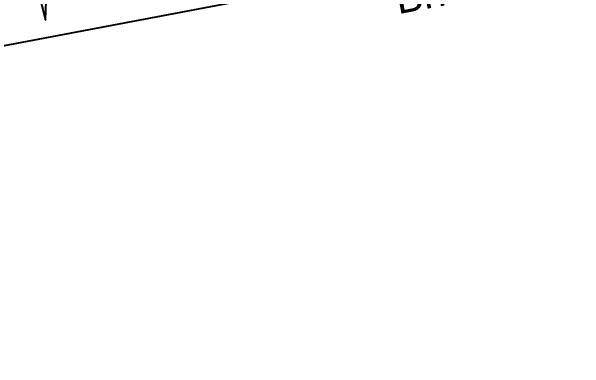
# Model space of a CAD drawing. Header units: centimetres. Extents: x 197412 to 267601, y -375791 to -305433.
# Drawn here: x 206759 to 208763, y -345822 to -344575 of the extents above; entities that cross this region are included whole.
import ezdxf

# ---------------------------------------------------------------- set-up
doc = ezdxf.new("R2010")
doc.units = ezdxf.units.CM
doc.layers.add('3-BAT C-Niveau 0', color=250, linetype='Continuous')
doc.styles.add('Helvetica', font='arial.ttf')

# ---------------------------------------------------------------- blocks, each defined once
blk = doc.blocks.new('Groupe-240-1')
at = {"linetype": 'Continuous'}
blk.add_polyline3d([(12444.36, -47239.91, -186.41), (12441.06, -47249.78, -187.61), (12443.63, -47259.88, -186.97), (12443.63, -47259.88, -186.97), (12444.36, -47239.91, -186.41)], dxfattribs=at)
blk = doc.blocks.new('Groupe-242-1')
blk.add_blockref('Groupe-240-1', (0, 0))

msp = doc.modelspace()

# ---------------------------------------------------------------- linework, layer by layer
at = {"layer": '3-BAT C-Niveau 0', "flags": 128}
msp.add_lwpolyline([(210118.1, -344054.1), (206195.8, -344796.9), (207315.7, -350710.5), (211233.9, -349961), (211225.9, -349919.4), (208772.4, -350384.1), (208028.2, -346453.9), (210484.5, -345988.8)], close=True, dxfattribs=at)

# ---------------------------------------------------------------- block references
at = {"layer": '3-BAT C-Niveau 0', "xscale": 10, "yscale": 10, "zscale": 10}
msp.add_blockref('Groupe-242-1', (82441.7, 127994.6), dxfattribs=at)

# ---------------------------------------------------------------- texts
at = {"layer": '3-BAT C-Niveau 0', "insert": (208634, -344381.9), "char_height": 102.169, "attachment_point": 2, "rotation": 10.7236, "line_spacing_factor": 0.834288, "style": 'Helvetica'}
msp.add_mtext('Brise-Vue ht 1,60', dxfattribs=at)

doc.saveas('drawing.dxf')
